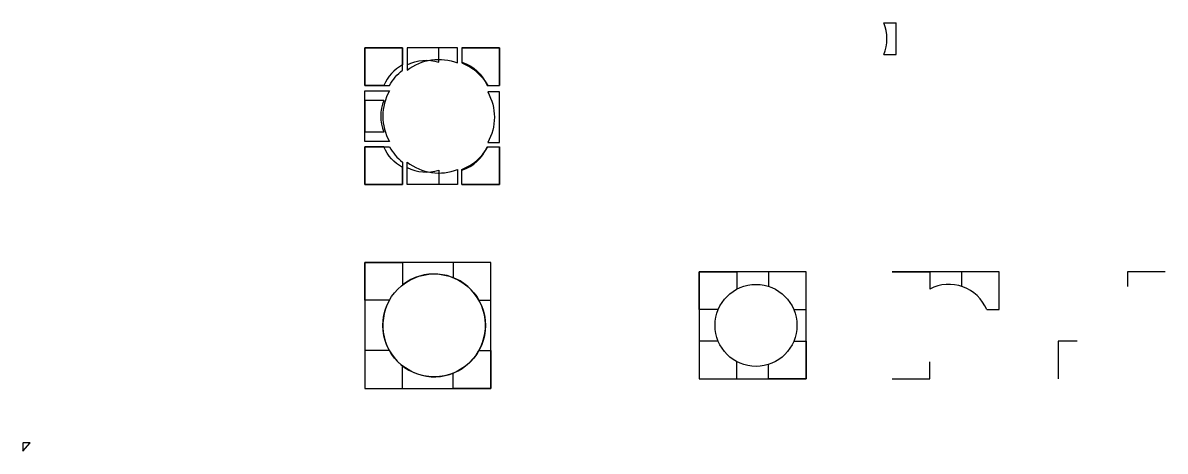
# Model space of a CAD drawing. Header units: millimetres. Extents: x 1352 to 28964, y 533 to 10869.
import ezdxf

# ---------------------------------------------------------------- set-up
doc = ezdxf.new("R2010")
doc.units = ezdxf.units.MM

# ---------------------------------------------------------------- blocks, each defined once
blk = doc.blocks.new('aaaaa')
at = {"color": 85, "true_color": 0x58ba48}
for points in [[(9246, 11005), (8336, 11005), (8336, 10095)], [(8793, 10095), (8336, 10095), (8336, 11005), (9246, 11005), (9246, 10589)]]:
    blk.add_lwpolyline(points, dxfattribs=at)
blk.add_arc((9706, 9713), 990, 117.6873, 157.3029, dxfattribs=at)
blk = doc.blocks.new('gg')
at = {"color": 85, "true_color": 0x58ba48}
for points in [[(19803, 11787), (19803, 11023)], [(20260, 11787), (19803, 11787)], [(20260, 11023), (19803, 11023)]]:
    blk.add_lwpolyline(points, dxfattribs=at)
blk.add_arc((21173, 11405), 990, 157.3029, 202.6971, dxfattribs=at)
blk = doc.blocks.new('ppp')
at = {"color": 85, "true_color": 0x58ba48}
for points in [[(24970, 12446), (25880, 12446), (25880, 13356)], [(25579, 13356), (25880, 13356), (25880, 12446), (24970, 12446), (24970, 12795)]]:
    blk.add_lwpolyline(points, dxfattribs=at)
blk.add_arc((24666, 13738), 990, 287.8828, 337.3029, dxfattribs=at)

msp = doc.modelspace()

# ---------------------------------------------------------------- linework, layer by layer
for p, q in [((1352, 533), (1528, 733)), ((1357, 733), (1352, 728)), ((1352, 728), (1352, 533)), ((1528, 733), (1357, 733))]:
    msp.add_line(p, q)
at = {"color": 85, "true_color": 0x58ba48}
for points in [[(22161, 10869), (22462, 10869)], [(22462, 10105), (22462, 10869)], [(22161, 10105), (22462, 10105)]]:
    msp.add_lwpolyline(points, dxfattribs=at)
at = {"color": 242, "true_color": 0xcd2027}
for points in [[(10532, 9727), (10532, 10268), (9622, 10268), (9622, 9358), (10214, 9358, -0.099), (10532, 9727, 13.538319)], [(11862, 9901), (11862, 10268), (10642, 10268), (10642, 9727, -0.266045), (11862, 9901, 0.750263)], [(11967, 10268), (11967, 9901, -0.171186), (12589, 9358), (12877, 9358), (12877, 10268), (11967, 10268)], [(9622, 8007), (9622, 9227), (10214, 9227, 0.262978), (10214, 8007), (9622, 8007)], [(12877, 7981), (12877, 9201), (12589, 9201, -0.262978), (12589, 7981), (12877, 7981)], [(10532, 7507), (10532, 6965), (9622, 6965), (9622, 7875), (10214, 7875, 0.099), (10532, 7507, -13.538319)], [(11967, 6965), (11967, 7333, 0.171186), (12589, 7875), (12877, 7875), (12877, 6965), (11967, 6965)], [(11862, 7333), (11862, 6965), (10642, 6965), (10642, 7507, 0.266045), (11862, 7333, -0.750263)]]:
    msp.add_lwpolyline(points, format="xyb", dxfattribs=at)
at = {"color": 85, "true_color": 0x58ba48}
for points in [[(11408, 10268), (10644, 10268), (10644, 9853, -0.2015), (11408, 9918)], [(11408, 6965), (10644, 6965), (10644, 7380, 0.2015), (11408, 7315)]]:
    msp.add_lwpolyline(points, format="xyb", close=True, dxfattribs=at)
msp.add_lwpolyline([(12662, 5088), (9622, 5088), (9622, 2048), (12662, 2048)], close=True)
for points in [[(10214, 4178), (9622, 4178), (9622, 5088), (10532, 5088), (10532, 4546)], [(12373, 4178), (12662, 4178), (12662, 5088), (11752, 5088), (11752, 4720)], [(10214, 2958), (9622, 2958), (9622, 2048), (10532, 2048), (10532, 2589)], [(12373, 2958), (12662, 2958), (12662, 2048), (11752, 2048), (11752, 2415)]]:
    msp.add_lwpolyline(points)
at = {"color": 242, "true_color": 0xcd2027}
msp.add_lwpolyline([(20288, 4860), (17704, 4860), (17704, 2276), (20288, 2276)], close=True, dxfattribs=at)
for points in [[(18161, 3950), (17704, 3950), (17704, 4860), (18614, 4860), (18614, 4444)], [(19988, 3950), (20288, 3950), (20288, 4860), (19378, 4860), (19378, 4510)], [(22368, 4860), (23278, 4860), (23278, 4444)], [(24952, 3950), (24952, 4860), (22368, 4860)], [(24651, 3950), (24952, 3950), (24952, 4860), (24042, 4860), (24042, 4510)], [(28964, 4860), (28054, 4860), (28054, 4510)], [(28964, 4860), (28054, 4860)], [(18161, 3186), (17704, 3186), (17704, 2276), (18614, 2276), (18614, 2691)], [(19988, 3186), (20288, 3186), (20288, 2276), (19378, 2276), (19378, 2625)], [(26837, 3186), (26380, 3186), (26380, 2276)], [(26380, 3186), (26380, 2276)], [(22368, 2276), (23278, 2276), (23278, 2691)], [(22368, 2276), (23278, 2276)]]:
    msp.add_lwpolyline(points, dxfattribs=at)
msp.add_circle((11294, 3568), 1240)
msp.add_circle((19074, 3568), 990, dxfattribs=at)
at = {"color": 85, "true_color": 0x58ba48}
msp.add_arc((21248, 10487), 990, 337.3029, 22.6971, dxfattribs=at)
msp.add_arc((11294, 3568), 1240, 150.5321, 127.9168)
at = {"color": 242, "true_color": 0xcd2027}
msp.add_arc((23738, 3568), 990, 22.6971, 117.6873, dxfattribs=at)

# ---------------------------------------------------------------- block references
at = {"color": 2, "true_color": 0xf1eb1f}
for name, p in [('aaaaa', (1286, -736)), ('gg', (-10181, -2788)), ('ppp', (-13003, -5481))]:
    msp.add_blockref(name, p, dxfattribs=at)
at = {"color": 2, "true_color": 0xf1eb1f, "xscale": -1, "rotation": 180}
for name, p in [('ppp', (-13003, 22714)), ('aaaaa', (1286, 17970))]:
    msp.add_blockref(name, p, dxfattribs=at)

doc.saveas('drawing.dxf')
